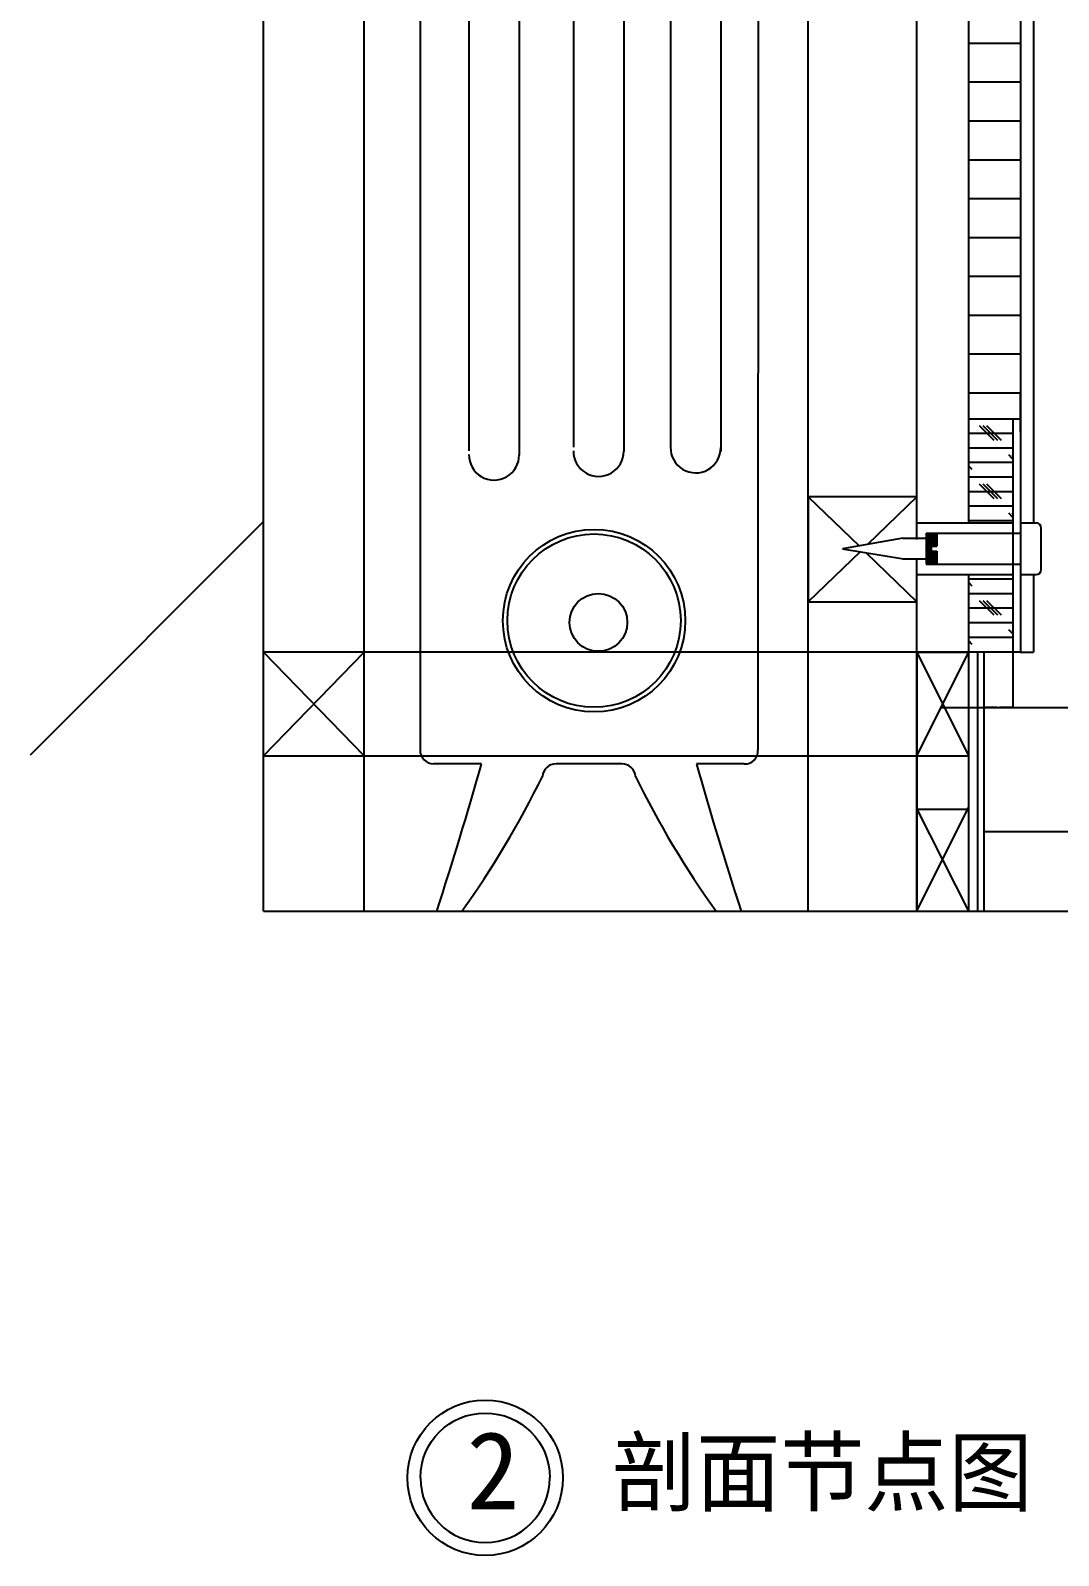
# Model space of a CAD drawing. Header units: metres. Extents: x 301917 to 303412, y 2705 to 5321.
# Drawn here: x 301917 to 302711, y 2705 to 3883 of the extents above; entities that cross this region are included whole.
import ezdxf

# ---------------------------------------------------------------- set-up
doc = ezdxf.new("R2010")
doc.units = ezdxf.units.M
for name, color, linetype in [('1', 5, 'Continuous'), ('10', 8, 'Continuous'), ('12', 1, 'Continuous'), ('15', 2, 'Continuous'), ('17', 1, 'Continuous'), ('20', 1, 'Continuous'), ('7', 7, 'Continuous'), ('8', 7, 'Continuous'), ('LAYER4', 1, 'Continuous')]:
    doc.layers.add(name, color=color, linetype=linetype)
doc.dimstyles.get("Standard").update_dxf_attribs({"dimtxt": 2.5, "dimasz": 2.5, "dimexe": 1.25, "dimexo": 0.625, "dimtad": 1, "dimcen": 2.5, "dimazin": 3, "dimtfac": 1, "dimtmove": 0, "dimatfit": 3})

# ---------------------------------------------------------------- blocks, each defined once
blk = doc.blocks.new('HY-4')
at = {"layer": '20'}
for points in [[(-5, 0, -1), (5, 0, -1)], [(-5, 0, 1), (5, 0, 1)]]:
    blk.add_lwpolyline(points, format="xyb", dxfattribs=at)
blk.add_circle((0, 0), 6, dxfattribs=at)
blk.add_circle((0, 0), 6, dxfattribs=at)
blk = doc.blocks.new('_CLOSEDFILLED')
at = {"color": 0, "linetype": 'BYBLOCK'}
blk.add_solid([(-1, 0.2), (0, 0), (-1, -0.2)], dxfattribs=at)
blk = doc.blocks.new('*D3')
for p, q in [((302653.35, 3402.76), (302653.35, 3359.98)), ((302675.65, 3402.76), (302675.65, 3359.98)), ((302663.5, 3359.98), (302653.1, 3359.98)), ((302675.9, 3359.98), (302665.5, 3359.98))]:
    blk.add_line(p, q)
at = {"layer": 'Defpoints'}
for p in [(302653.35, 3402.76), (302675.65, 3402.76), (302675.65, 3359.98)]:
    blk.add_point(p, dxfattribs=at)
at = {"layer": '7', "xscale": 0.25, "yscale": 0.25}
blk.add_blockref('_CLOSEDFILLED', (302653.35, 3359.98), dxfattribs=at)
at = {"layer": '7', "xscale": 0.25, "yscale": 0.25, "rotation": 180}
blk.add_blockref('_CLOSEDFILLED', (302675.65, 3359.98), dxfattribs=at)
at = {"layer": '7', "insert": (302664.5, 3359.98), "char_height": 1, "attachment_point": 5}
blk.add_mtext('10', dxfattribs=at)

msp = doc.modelspace()

# ---------------------------------------------------------------- hatches: boundary and pattern name
at = {"layer": '10'}
h = msp.add_hatch(dxfattribs=at)
h.set_pattern_fill('AR-CONC', scale=50)
h.paths.add_polyline_path([(301917.06, 3028.39), (303006.92, 3028.39), (303006.92, 3202.76), (302097.13, 3202.76), (302097.13, 5320.77), (301917.06, 5320.77)])
h = msp.add_hatch(dxfattribs=at)
h.set_pattern_fill('ANSI31', scale=500)
h.paths.add_polyline_path([(302097.13, 5320.77), (301917.06, 5320.77), (301917.06, 3028.39), (303006.92, 3028.39), (303006.92, 3202.76), (302097.13, 3202.76)])

# ---------------------------------------------------------------- linework, layer by layer
at = {"layer": '1'}
for p, q in [((302691.65, 4902.76), (302691.65, 3502.76)), ((302691.65, 3462.67), (302691.65, 3402.76)), ((302681.65, 3402.76), (302691.65, 3402.76))]:
    msp.add_line(p, q, dxfattribs=at)
at = {"layer": '10'}
for p, q in [((302479.13, 4599.59), (302478.8, 3327.08)), ((302217.89, 4575.41), (302217.89, 3327.08)), ((302255.66, 4451.88), (302255.66, 3558.14)), ((302294.47, 4452.43), (302294.47, 3554.87)), ((302336.38, 4454.76), (302336.38, 3561.02)), ((302375.19, 4455.31), (302375.19, 3557.75)), ((302411.34, 4454.76), (302411.34, 3561.02)), ((302450.15, 4455.31), (302450.15, 3557.75)), ((302641.65, 3571.91), (302675.65, 3571.91)), ((302661.24, 3566.28), (302649.99, 3577.53)), ((302664.05, 3566.28), (302652.8, 3577.53)), ((302666.87, 3566.28), (302655.62, 3577.53)), ((302641.65, 3560.66), (302675.65, 3560.66)), ((302641.65, 3549.41), (302675.65, 3549.41)), ((302644.37, 3543.78), (302641.65, 3546.5)), ((302675.65, 3551.88), (302672.49, 3555.03)), ((302675.65, 3554.69), (302675.3, 3555.03)), ((302641.65, 3538.16), (302675.65, 3538.16)), ((302661.24, 3521.28), (302649.99, 3532.53)), ((302664.05, 3521.28), (302652.8, 3532.53)), ((302666.87, 3521.28), (302655.62, 3532.53)), ((302641.65, 3526.91), (302675.65, 3526.91)), ((302641.65, 3515.66), (302675.65, 3515.66)), ((302675.65, 3506.88), (302672.49, 3510.03)), ((302675.65, 3509.69), (302675.3, 3510.03)), ((302641.65, 3504.41), (302675.65, 3504.41)), ((302675.65, 3461.88), (302674.76, 3462.76)), ((302641.65, 3459.41), (302675.65, 3459.41)), ((302644.37, 3453.78), (302641.65, 3456.5)), ((302641.65, 3448.16), (302675.65, 3448.16)), ((302661.24, 3431.28), (302649.99, 3442.53)), ((302664.05, 3431.28), (302652.8, 3442.53)), ((302666.87, 3431.28), (302655.62, 3442.53)), ((302641.65, 3436.91), (302675.65, 3436.91)), ((302641.65, 3425.66), (302675.65, 3425.66)), ((302675.65, 3416.88), (302672.49, 3420.03)), ((302675.65, 3419.69), (302675.3, 3420.03)), ((302601.65, 3403.16), (302641.65, 3403.16)), ((302641.65, 3414.41), (302675.65, 3414.41)), ((302644.37, 3408.78), (302641.65, 3411.5)), ((302641.65, 3403.16), (302675.65, 3403.16)), ((302265.41, 3316.58), (302228.39, 3316.58)), ((302373.79, 3316.58), (302322.91, 3316.58)), ((302468.3, 3316.58), (302431.29, 3316.58))]:
    msp.add_line(p, q, dxfattribs=at)
for centre, radius in [((302352.3, 3427.11), 70.41), ((302352.3, 3427.11), 66.91), ((302355.65, 3425.77), 22.3)]:
    msp.add_circle(centre, radius, dxfattribs=at)
for centre, radius, start, end in [((302355.78, 3557.9), 19.41, 178.79, 0.42), ((302430.74, 3560.61), 19.41, 178.79, 0.42), ((302275.06, 3555.02), 19.41, 178.79, 0.42), ((302228.39, 3327.08), 10.5, 180, 270), ((302468.96, 3326.43), 9.86, 266.18, 3.81), ((299239.79, 4174.18), 3144.81, 342.01, 344.17), ((302322.91, 3306.08), 10.5, 90, 175.84), ((302373.79, 3306.08), 10.5, 4.16, 90), ((305456.91, 4174.18), 3144.81, 195.83, 197.99), ((301653.37, 3630.21), 734.12, 324.39, 333.87), ((303043.33, 3630.21), 734.12, 206.13, 215.61)]:
    msp.add_arc(centre, radius, start, end, dxfattribs=at)
at = {"layer": '12'}
for p, q in [((302174.87, 3202.76), (302174.87, 5002.84)), ((302517.63, 3202.76), (302517.63, 5002.84)), ((302601.65, 3490.76), (302601.65, 4914.84)), ((302641.65, 3502.76), (302641.65, 4902.84)), ((302681.65, 4368.54), (302681.65, 3812.76)), ((302681.65, 3872.76), (302641.65, 3872.76)), ((302681.65, 3602.76), (302641.65, 3602.76)), ((302681.65, 3602.76), (302641.65, 3602.76)), ((302681.65, 3602.76), (302681.65, 3402.76)), ((302681.65, 3582.76), (302641.65, 3582.76)), ((302675.65, 3582.76), (302675.65, 3402.76)), ((302517.63, 3522.67), (302517.63, 3441.76)), ((302601.65, 3522.67), (302517.63, 3522.67)), ((302517.63, 3522.67), (302556.93, 3484.82)), ((302601.65, 3522.67), (302563.55, 3485.98)), ((302601.65, 3489.71), (302601.65, 3522.67)), ((302557.69, 3480.34), (302517.63, 3441.76)), ((302562.4, 3479.56), (302601.65, 3441.76)), ((302601.65, 3441.76), (302601.65, 3475.19)), ((302601.65, 3202.76), (302601.65, 3474.76)), ((302641.65, 3402.76), (302641.65, 3462.76)), ((302517.63, 3441.76), (302601.65, 3441.76)), ((302601.65, 3402.76), (302627.7, 3402.76)), ((302601.65, 3402.76), (302601.65, 3202.76)), ((302627.7, 3402.76), (302641.65, 3402.76)), ((302681.65, 3402.76), (302641.65, 3402.76)), ((302097.13, 3322.76), (302641.38, 3322.76))]:
    msp.add_line(p, q, dxfattribs=at)
at = {"layer": '15'}
for q in [(302097.13, 5320.77), (303006.92, 3202.76)]:
    msp.add_line((302097.13, 3202.76), q, dxfattribs=at)
at = {"layer": '17'}
for p, q in [((302601.65, 3502.76), (302675.65, 3502.76)), ((302675.65, 3502.76), (302675.65, 3494.76)), ((302681.65, 3502.6), (302693.65, 3502.6)), ((302697.65, 3466.67), (302697.65, 3498.6)), ((302697.65, 3466.67), (302697.65, 3498.6)), ((302590.85, 3490.76), (302544.15, 3482.59)), ((302590.85, 3490.76), (302608.89, 3490.76)), ((302608.89, 3494.76), (302608.89, 3470.76)), ((302608.89, 3494.76), (302608.89, 3484.61)), ((302608.89, 3494.76), (302672.81, 3494.76)), ((302608.89, 3494.76), (302681.45, 3494.76)), ((302608.89, 3494.67), (302616.89, 3494.67)), ((302608.89, 3494.17), (302616.89, 3494.17)), ((302608.89, 3493.67), (302616.89, 3493.67)), ((302608.89, 3493.17), (302616.89, 3493.17)), ((302608.89, 3492.67), (302616.89, 3492.67)), ((302608.89, 3492.17), (302616.89, 3492.17)), ((302608.89, 3491.67), (302616.89, 3491.67)), ((302608.89, 3491.17), (302616.89, 3491.17)), ((302608.89, 3490.67), (302616.89, 3490.67)), ((302608.89, 3490.17), (302616.89, 3490.17)), ((302608.89, 3489.67), (302616.89, 3489.67)), ((302608.89, 3489.17), (302616.89, 3489.17)), ((302608.89, 3488.67), (302616.89, 3488.67)), ((302608.89, 3488.17), (302616.89, 3488.17)), ((302608.89, 3487.67), (302616.89, 3487.67)), ((302608.89, 3487.17), (302616.89, 3487.17)), ((302608.89, 3486.67), (302616.89, 3486.67)), ((302608.89, 3486.17), (302616.89, 3486.17)), ((302608.89, 3485.67), (302616.89, 3485.67)), ((302608.89, 3485.17), (302616.89, 3485.17)), ((302609.55, 3494.76), (302681.65, 3494.76)), ((302616.89, 3494.76), (302616.89, 3484.61)), ((302544.15, 3482.59), (302591.38, 3474.76)), ((302590.85, 3474.76), (302608.89, 3474.76)), ((302608.89, 3484.67), (302616.89, 3484.67)), ((302608.89, 3484.17), (302612.51, 3484.17)), ((302608.89, 3483.67), (302612.51, 3483.67)), ((302608.89, 3483.17), (302612.51, 3483.17)), ((302608.89, 3482.67), (302612.51, 3482.67)), ((302608.89, 3482.17), (302612.51, 3482.17)), ((302608.89, 3481.67), (302612.51, 3481.67)), ((302608.89, 3481.17), (302612.51, 3481.17)), ((302608.89, 3480.67), (302616.89, 3480.67)), ((302608.89, 3480.17), (302616.89, 3480.17)), ((302608.89, 3479.67), (302616.89, 3479.67)), ((302608.89, 3479.17), (302616.89, 3479.17)), ((302608.89, 3478.67), (302616.89, 3478.67)), ((302608.89, 3478.17), (302616.89, 3478.17)), ((302608.89, 3477.67), (302616.89, 3477.67)), ((302608.89, 3477.17), (302616.89, 3477.17)), ((302608.89, 3476.67), (302616.89, 3476.67)), ((302608.89, 3476.17), (302616.89, 3476.17)), ((302608.89, 3475.67), (302616.89, 3475.67)), ((302608.89, 3475.17), (302616.89, 3475.17)), ((302608.89, 3474.67), (302616.89, 3474.67)), ((302608.89, 3474.17), (302616.89, 3474.17)), ((302608.89, 3473.67), (302616.89, 3473.67)), ((302612.51, 3484.61), (302612.51, 3480.89)), ((302616.89, 3484.61), (302612.51, 3484.61)), ((302612.51, 3480.89), (302616.89, 3480.89)), ((302616.89, 3480.89), (302616.89, 3470.76)), ((302601.65, 3462.76), (302675.65, 3462.76)), ((302608.89, 3473.17), (302616.89, 3473.17)), ((302608.89, 3472.67), (302616.89, 3472.67)), ((302608.89, 3472.17), (302616.89, 3472.17)), ((302608.89, 3471.67), (302616.89, 3471.67)), ((302608.89, 3471.17), (302616.89, 3471.17)), ((302608.89, 3470.76), (302672.81, 3470.76)), ((302609.55, 3470.76), (302681.65, 3470.76)), ((302609.55, 3470.76), (302681.65, 3470.76)), ((302667.15, 3462.76), (302667.15, 3462.76)), ((302675.65, 3470.76), (302675.65, 3462.76)), ((302681.65, 3462.67), (302693.65, 3462.67))]:
    msp.add_line(p, q, dxfattribs=at)
for centre, start, end in [((302693.65, 3498.6), 0, 90), ((302693.65, 3498.6), 0, 90), ((302693.65, 3466.67), 270, 0), ((302693.65, 3466.67), 270, 0)]:
    msp.add_arc(centre, 4, start, end, dxfattribs=at)
at = {"layer": 'LAYER4'}
for p, q in [((302681.65, 3872.76), (302641.65, 3872.76)), ((302681.65, 3872.76), (302641.65, 3872.76)), ((302681.65, 3842.76), (302641.65, 3842.76)), ((302681.65, 3842.76), (302681.65, 3812.76)), ((302681.65, 3842.76), (302681.65, 3812.76)), ((302681.65, 3832.76), (302681.65, 3502.76)), ((302681.65, 3812.76), (302641.65, 3812.76)), ((302681.65, 3782.76), (302641.65, 3782.76)), ((302681.65, 3782.76), (302641.65, 3782.76)), ((302681.65, 3782.76), (302681.65, 3752.76)), ((302681.65, 3782.76), (302681.65, 3752.76)), ((302681.65, 3752.76), (302641.65, 3752.76)), ((302681.65, 3752.76), (302641.65, 3752.76)), ((302681.65, 3722.76), (302641.65, 3722.76)), ((302681.65, 3722.76), (302641.65, 3722.76)), ((302681.65, 3722.76), (302681.65, 3692.76)), ((302681.65, 3722.76), (302681.65, 3692.76)), ((302681.65, 3692.76), (302641.65, 3692.76)), ((302681.65, 3692.76), (302641.65, 3692.76)), ((302681.65, 3662.76), (302641.65, 3662.76)), ((302681.65, 3662.76), (302641.65, 3662.76)), ((302681.65, 3662.76), (302681.65, 3632.76)), ((302681.65, 3662.76), (302681.65, 3632.76)), ((302681.65, 3632.76), (302641.65, 3632.76)), ((302681.65, 3632.76), (302641.65, 3632.76)), ((302681.65, 3602.76), (302641.65, 3602.76)), ((302681.65, 3602.76), (302641.65, 3602.76)), ((302681.65, 3602.76), (302641.65, 3602.76)), ((302681.65, 3572.76), (302681.65, 3602.76)), ((302681.65, 3582.76), (302641.65, 3582.76)), ((302681.65, 3582.76), (302641.65, 3582.76)), ((302097.13, 3322.76), (302174.87, 3402.76)), ((302097.13, 3402.76), (302174.87, 3322.76)), ((302601.65, 3402.76), (302097.13, 3402.76)), ((302601.65, 3322.76), (302641.65, 3402.76)), ((302601.65, 3402.76), (302641.38, 3322.76)), ((302641.38, 3402.76), (302641.38, 3202.76)), ((302648.36, 3402.76), (302648.36, 3202.76)), ((302653.35, 3402.76), (302653.35, 3202.76)), ((302601.65, 3322.76), (302641.38, 3322.76)), ((302601.65, 3202.76), (302641.38, 3282.76)), ((302601.65, 3281.49), (302641.38, 3281.49)), ((302601.65, 3281.49), (302641.38, 3202.76))]:
    msp.add_line(p, q, dxfattribs=at)

# ---------------------------------------------------------------- block references
at = {"layer": '8', "xscale": 10, "yscale": 10, "zscale": 10}
msp.add_blockref('HY-4', (302268.18, 2765.34), dxfattribs=at)

# ---------------------------------------------------------------- texts
for s, height, p in [('2', 60, (302253.84, 2741.06)), ('剖面节点图', 50, (302366.12, 2744.64))]:
    msp.add_text(s, height=height).set_placement(p)

# ---------------------------------------------------------------- dimensions: what is measured, and where the dimension line sits
at = {"layer": '7'}
dim = msp.add_linear_dim(base=(302675.65, 3359.98), p1=(302675.65, 3402.76), p2=(302653.35, 3402.76), text='10', dimstyle='Standard', dxfattribs=at)
dim.commit()
dim.dimension.update_dxf_attribs({"geometry": '*D3', "text_midpoint": (302664.5, 3359.98)})

# ---------------------------------------------------------------- leaders
for points in [[(302620.28, 3359.98), (303243.87, 3359.98)], [(302653.35, 3264.4), (303249.35, 3264.4)]]:
    msp.add_leader(points, dimstyle='Standard', dxfattribs=at)

doc.saveas('drawing.dxf')
